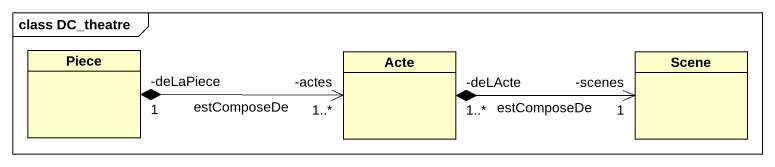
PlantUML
@startuml
mainframe class DC_theatre
hide circle
hide empty members
class Piece
class Acte
class Scene
Acte "-actes\n1..*" <-left-* "-deLaPiece\n1" Piece : estComposeDe
Scene "-scenes\n1" <-left-* "-deLActe\n1..*" Acte : estComposeDe
@enduml
